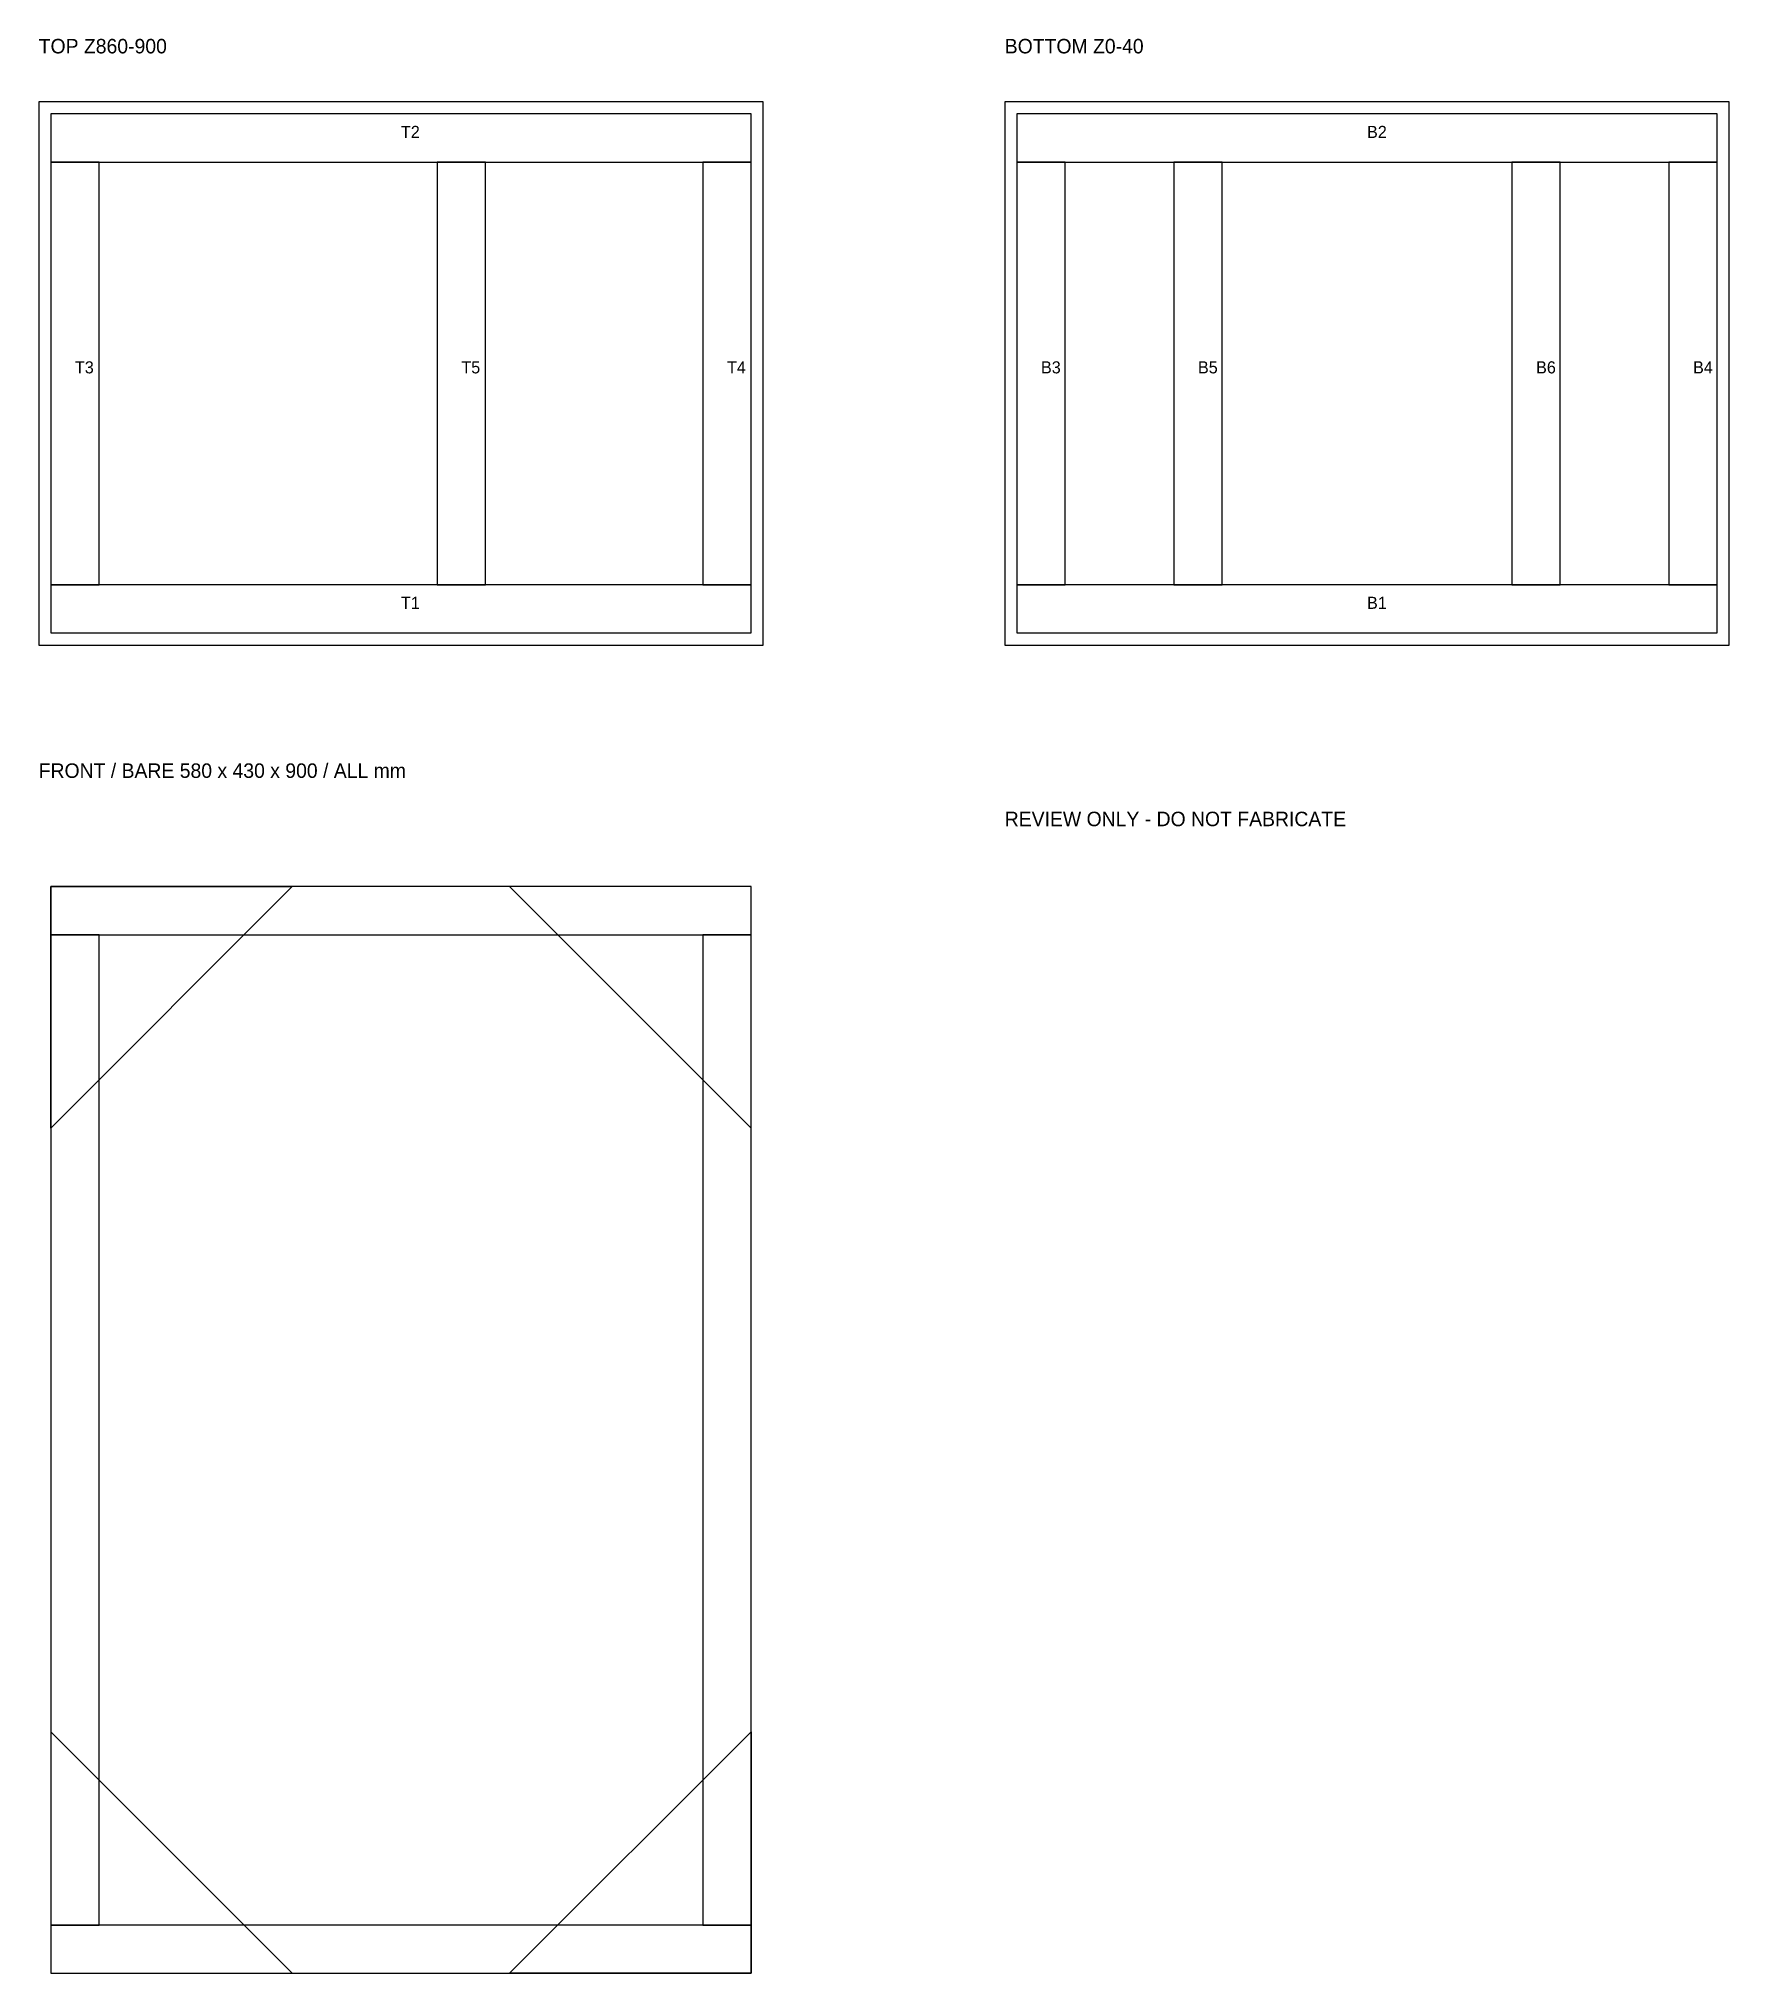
# Model space of a CAD drawing. Header units: millimetres. Extents: x 0 to 1400, y -1100 to 502.
import ezdxf

# ---------------------------------------------------------------- set-up
doc = ezdxf.new("R2010")
doc.units = ezdxf.units.MM

msp = doc.modelspace()

# ---------------------------------------------------------------- linework, layer by layer
at = {"layer": 'ASSEMBLY'}
for p, q in [((600, 450), (0, 450)), ((0, 450), (0, 0)), ((600, 0), (600, 450)), ((1400, 450), (800, 450)), ((800, 450), (800, 0)), ((1400, 0), (1400, 450)), ((0, 0), (600, 0)), ((800, 0), (1400, 0))]:
    msp.add_line(p, q, dxfattribs=at)
at = {"layer": 'FRAME'}
for p, q in [((590, 440), (10, 440)), ((10, 440), (10, 400)), ((590, 400), (590, 440)), ((1390, 440), (810, 440)), ((810, 440), (810, 400)), ((1390, 400), (1390, 440)), ((10, 400), (590, 400)), ((50, 400), (10, 400)), ((10, 400), (10, 50)), ((50, 50), (50, 400)), ((370, 400), (330, 400)), ((330, 400), (330, 50)), ((370, 50), (370, 400)), ((590, 400), (550, 400)), ((550, 400), (550, 50)), ((590, 50), (590, 400)), ((810, 400), (1390, 400)), ((850, 400), (810, 400)), ((810, 400), (810, 50)), ((850, 50), (850, 400)), ((980, 400), (940, 400)), ((940, 400), (940, 50)), ((980, 50), (980, 400)), ((1260, 400), (1220, 400)), ((1220, 400), (1220, 50)), ((1260, 50), (1260, 400)), ((1390, 400), (1350, 400)), ((1350, 400), (1350, 50)), ((1390, 50), (1390, 400)), ((590, 50), (10, 50)), ((10, 50), (10, 10)), ((10, 50), (50, 50)), ((330, 50), (370, 50)), ((550, 50), (590, 50)), ((590, 10), (590, 50)), ((1390, 50), (810, 50)), ((810, 50), (810, 10)), ((810, 50), (850, 50)), ((940, 50), (980, 50)), ((1220, 50), (1260, 50)), ((1350, 50), (1390, 50)), ((1390, 10), (1390, 50)), ((10, 10), (590, 10)), ((810, 10), (1390, 10)), ((590, -200), (10, -200)), ((10, -200), (10, -240)), ((590, -240), (590, -200)), ((10, -240), (590, -240)), ((50, -240), (10, -240)), ((10, -240), (10, -1060)), ((50, -1060), (50, -240)), ((590, -240), (550, -240)), ((550, -240), (550, -1060)), ((590, -1060), (590, -240)), ((590, -1060), (10, -1060)), ((10, -1060), (10, -1100)), ((10, -1060), (50, -1060)), ((550, -1060), (590, -1060)), ((590, -1100), (590, -1060)), ((10, -1100), (590, -1100))]:
    msp.add_line(p, q, dxfattribs=at)
at = {"layer": 'GUSSETS'}
for p, q in [((10, -200), (210, -200)), ((210, -200), (10, -400)), ((10, -400), (10, -200)), ((590, -200), (390, -200)), ((390, -200), (590, -400)), ((590, -400), (590, -200)), ((210, -1100), (10, -900)), ((10, -900), (10, -1100)), ((390, -1100), (590, -900)), ((590, -900), (590, -1100)), ((10, -1100), (210, -1100)), ((590, -1100), (390, -1100))]:
    msp.add_line(p, q, dxfattribs=at)

# ---------------------------------------------------------------- texts
at = {"layer": 'LABELS'}
for s, height, p in [('TOP Z860-900', 12, (0, 490)), ('BOTTOM Z0-40', 12, (800, 490)), ('T2', 10, (300, 420)), ('B2', 10, (1100, 420)), ('T3', 10, (30, 225)), ('T5', 10, (350, 225)), ('T4', 10, (570, 225)), ('B3', 10, (830, 225)), ('B5', 10, (960, 225)), ('B6', 10, (1240, 225)), ('B4', 10, (1370, 225)), ('T1', 10, (300, 30)), ('B1', 10, (1100, 30)), ('FRONT / BARE 580 x 430 x 900 / ALL mm', 12, (0, -110)), ('REVIEW ONLY - DO NOT FABRICATE', 12, (800, -150))]:
    msp.add_text(s, height=height, dxfattribs=at).set_placement(p)

doc.saveas('drawing.dxf')
